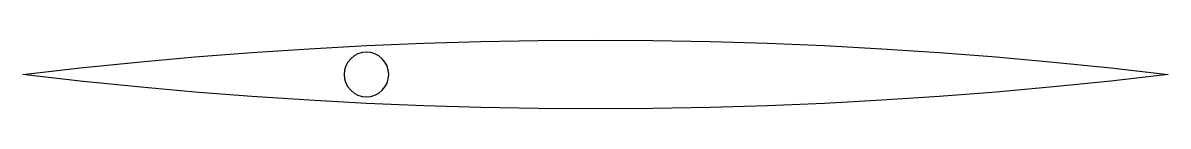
# Model space of a CAD drawing. Header units: metres. Extents: x 0 to 64.3, y -1.9 to 1.9.
import ezdxf

# ---------------------------------------------------------------- set-up
doc = ezdxf.new("R2010")
doc.units = ezdxf.units.M

msp = doc.modelspace()

# ---------------------------------------------------------------- linework, layer by layer
for points in [[(0, 0), (3.214, 0.366), (6.429, 0.694), (9.643, 0.984), (12.857, 1.234), (16.071, 1.446), (19.286, 1.62), (22.5, 1.755), (25.714, 1.851), (28.929, 1.909), (32.143, 1.929), (35.357, 1.909), (38.571, 1.851), (41.786, 1.755), (45, 1.62), (48.214, 1.446), (51.429, 1.234), (54.643, 0.984), (57.857, 0.694), (61.071, 0.366), (64.286, 0), (64.286, 0), (61.071, -0.366), (57.857, -0.694), (54.643, -0.984), (51.429, -1.234), (48.214, -1.446), (45, -1.62), (41.786, -1.755), (38.571, -1.851), (35.357, -1.909), (32.143, -1.929), (28.929, -1.909), (25.714, -1.851), (22.5, -1.755), (19.286, -1.62), (16.071, -1.446), (12.857, -1.234), (9.643, -0.984), (6.429, -0.694), (3.214, -0.366), (0, 0)], [(20.536, 0), (20.512, 0.244), (20.441, 0.478), (20.325, 0.694), (20.17, 0.884), (19.98, 1.039), (19.764, 1.155), (19.53, 1.226), (19.286, 1.25), (19.042, 1.226), (18.807, 1.155), (18.591, 1.039), (18.402, 0.884), (18.246, 0.694), (18.131, 0.478), (18.06, 0.244), (18.036, 0), (18.06, -0.244), (18.131, -0.478), (18.246, -0.694), (18.402, -0.884), (18.591, -1.039), (18.807, -1.155), (19.042, -1.226), (19.286, -1.25), (19.53, -1.226), (19.764, -1.155), (19.98, -1.039), (20.17, -0.884), (20.325, -0.694), (20.441, -0.478), (20.512, -0.244)]]:
    msp.add_lwpolyline(points, close=True)

doc.saveas('drawing.dxf')
